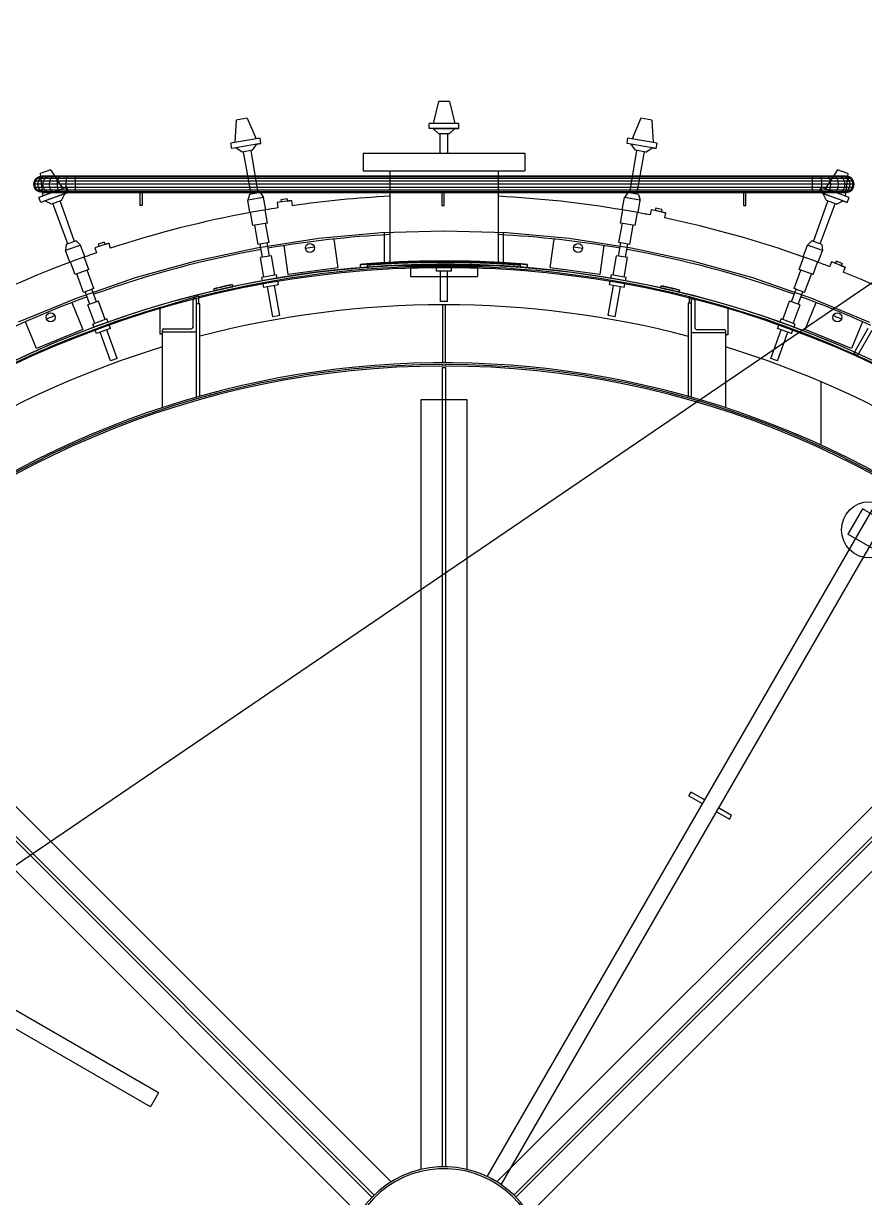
# Model space of a CAD drawing. Header units: metres. Extents: x 0 to 63075, y 0 to 44550.
# Drawn here: x 56681 to 57059, y 40402 to 40929 of the extents above; entities that cross this region are included whole.
import ezdxf

# ---------------------------------------------------------------- set-up
doc = ezdxf.new("R2010")
doc.units = ezdxf.units.M
doc.header["$LTSCALE"] = 75
for name, color, linetype in [('GSB', 7, 'Continuous'), ('ML6', 1, 'Continuous'), ('SDM', 7, 'Continuous'), ('SL1', 8, 'Continuous')]:
    doc.layers.add(name, color=color, linetype=linetype)
doc.styles.add('ROMANS', font='ROMANS.SHX')
doc.dimstyles.new('75___1-75', dxfattribs={"dimscale": 75, "dimtxt": 2.5, "dimasz": 2, "dimexe": 1.5, "dimexo": 1, "dimgap": 0.5, "dimtad": 1, "dimdec": 0, "dimzin": 12, "dimtxsty": 'ROMANS', "dimcen": 0, "dimclrd": 256, "dimclre": 256, "dimclrt": 3, "dimazin": 3, "dimtfac": 1, "dimtdec": 0, "dimtmove": 0, "dimatfit": 0, "dimfxl": 1, "dimlwd": -1, "dimlwe": -1, "dimarcsym": 0})

# ---------------------------------------------------------------- blocks, each defined once
blk = doc.blocks.new('A$C6bae614f')
at = {"layer": 'SL1'}
for p, q in [((392853.7, 47140.7), (392838.4, 47074.8)), ((392887.3, 47140.7), (392853.7, 47140.7)), ((392887.3, 47140.7), (392902.5, 47074.8)), ((392248.4, 47084.8), (392244.8, 47017.3)), ((392281.5, 47090.7), (392248.4, 47084.8)), ((392281.5, 47090.7), (392308, 47028.4)), ((392914.9, 47074.8), (392826, 47074.8)), ((392826, 47059), (392826, 47074.8)), ((392914.9, 47059), (392914.9, 47074.8)), ((393459.5, 47090.6), (393433, 47028.4)), ((393492.6, 47084.8), (393459.5, 47090.6)), ((393492.6, 47084.8), (393496.1, 47017.2)), ((392320.2, 47030.5), (392232.6, 47015.1)), ((392322.9, 47015), (392320.2, 47030.5)), ((392914.9, 47059), (392826, 47059)), ((392838.7, 47058.9), (392826, 47059)), ((392902.3, 47058.9), (392838.7, 47058.9)), ((392854.9, 47043), (392838.7, 47058.9)), ((392886, 47043), (392854.9, 47043)), ((392859.3, 46986), (392858.9, 47043)), ((392881.6, 46986), (392882, 47043)), ((392886, 47043), (392902.3, 47058.9)), ((392902.3, 47058.9), (392914.9, 47059)), ((393418, 47014.9), (393420.8, 47030.5)), ((393508.3, 47015.1), (393420.8, 47030.5)), ((392235.4, 46999.5), (392232.6, 47015.1)), ((392322.9, 47015), (392235.4, 46999.5)), ((392247.9, 47001.7), (392235.4, 46999.5)), ((392310.5, 47012.7), (392247.9, 47001.7)), ((392266.6, 46988.8), (392247.9, 47001.7)), ((392297.2, 46994.2), (392266.6, 46988.8)), ((392293.6, 46863.5), (392270.5, 46989.5)), ((392314.7, 46867.2), (392293.3, 46993.5)), ((392297.2, 46994.2), (392310.5, 47012.7)), ((392310.5, 47012.7), (392322.9, 47015)), ((393505.6, 46999.5), (393418, 47014.9)), ((393430.5, 47012.7), (393418, 47014.9)), ((393426.3, 46867.2), (393447.7, 46993.5)), ((393493.1, 47001.6), (393430.5, 47012.7)), ((393443.7, 46994.2), (393430.5, 47012.7)), ((393474.3, 46988.8), (393443.7, 46994.2)), ((393447.3, 46863.4), (393470.4, 46989.5)), ((393474.3, 46988.8), (393493.1, 47001.6)), ((393493.1, 47001.6), (393505.6, 46999.5)), ((393505.6, 46999.5), (393508.3, 47015.1)), ((392629, 46986), (393112, 46986)), ((392629, 46986), (392629, 46932.6)), ((393112, 46986), (393112, 46932.6)), ((391693.6, 46936.2), (391662, 46924.7)), ((391662, 46924.7), (391670.2, 46857.5)), ((391693.6, 46936.2), (391730.5, 46879.5)), ((392629, 46932.6), (393112, 46932.6)), ((392708.5, 46932.6), (392708.5, 46655.6)), ((393032.5, 46932.6), (393032.5, 46655.6)), ((394047.3, 46936.1), (394010.4, 46879.4)), ((394078.9, 46924.6), (394047.3, 46936.1)), ((394078.9, 46924.6), (394070.7, 46857.5)), ((391643.3, 46892.7), (391645.1, 46902)), ((391645.1, 46883.3), (391643.3, 46892.7)), ((394097.7, 46892.6), (391643.3, 46892.7)), ((391645.1, 46902), (391650.4, 46909.9)), ((394095.8, 46901.9), (391645.1, 46902)), ((391646.4, 46892.7), (391648.2, 46902)), ((391648.2, 46883.3), (391646.4, 46892.7)), ((391648.2, 46902), (391653.3, 46909.9)), ((391650.4, 46909.9), (391658.3, 46915.2)), ((394090.6, 46909.8), (391650.4, 46909.9)), ((391653.3, 46909.9), (391661.1, 46915.2)), ((391655.6, 46892.7), (391657.3, 46902)), ((391657.3, 46883.3), (391655.6, 46892.7)), ((391657.3, 46902), (391662, 46909.9)), ((391658.3, 46915.2), (391667.7, 46917.1)), ((394082.6, 46915.1), (391658.3, 46915.2)), ((391661.1, 46915.2), (391670.2, 46917.1)), ((391662, 46909.9), (391669.2, 46915.2)), ((394073.3, 46917), (391667.7, 46917.1)), ((391669.2, 46915.2), (391677.6, 46917.1)), ((391670.4, 46892.7), (391671.9, 46902)), ((391671.9, 46883.3), (391670.4, 46892.7)), ((391671.9, 46902), (391676, 46909.9)), ((391676, 46909.9), (391682.2, 46915.2)), ((391682.2, 46915.2), (391689.5, 46917.1)), ((391690.1, 46892.7), (391691.3, 46902)), ((391691.3, 46883.3), (391690.1, 46892.7)), ((391691.3, 46902), (391694.6, 46909.9)), ((391694.6, 46909.9), (391699.5, 46915.2)), ((391699.5, 46915.2), (391705.3, 46917.1)), ((391713.7, 46892.7), (391714.5, 46902)), ((391714.5, 46883.3), (391713.7, 46892.7)), ((391714.5, 46902), (391716.8, 46909.9)), ((391716.8, 46909.9), (391720.2, 46915.2)), ((391720.2, 46915.2), (391724.3, 46917.1)), ((391740, 46892.7), (391740.4, 46902)), ((391740.4, 46883.3), (391740, 46892.7)), ((391740.4, 46902), (391741.6, 46909.9)), ((391741.6, 46909.9), (391743.3, 46915.2)), ((391743.3, 46915.2), (391745.4, 46917.1)), ((391767.7, 46870.1), (391767.7, 46917.1)), ((393973.3, 46875.3), (393973.3, 46917)), ((393997.6, 46915.1), (393995.6, 46917)), ((393999.4, 46909.8), (393997.6, 46915.1)), ((394000.6, 46901.9), (393999.4, 46909.8)), ((394001, 46892.6), (394000.6, 46901.9)), ((394000.6, 46883.3), (394001, 46892.6)), ((394020.7, 46915.1), (394016.7, 46917)), ((394024.2, 46909.8), (394020.7, 46915.1)), ((394026.5, 46901.9), (394024.2, 46909.8)), ((394027.3, 46892.6), (394026.5, 46901.9)), ((394026.5, 46883.3), (394027.3, 46892.6)), ((394041.5, 46915.1), (394035.6, 46917)), ((394046.4, 46909.8), (394041.5, 46915.1)), ((394049.7, 46901.9), (394046.4, 46909.8)), ((394050.9, 46892.6), (394049.7, 46901.9)), ((394049.7, 46883.3), (394050.9, 46892.6)), ((394058.8, 46915.1), (394051.5, 46917)), ((394065, 46909.8), (394058.8, 46915.1)), ((394071.8, 46915.1), (394063.4, 46917)), ((394069.1, 46901.9), (394065, 46909.8)), ((394070.6, 46892.6), (394069.1, 46901.9)), ((394069.1, 46883.3), (394070.6, 46892.6)), ((394079.9, 46915.1), (394070.8, 46917)), ((394078.9, 46909.8), (394071.8, 46915.1)), ((394082.6, 46915.1), (394073.3, 46917)), ((394083.7, 46901.9), (394078.9, 46909.8)), ((394087.6, 46909.8), (394079.9, 46915.1)), ((394090.6, 46909.8), (394082.6, 46915.1)), ((394085.4, 46892.6), (394083.7, 46901.9)), ((394083.7, 46883.3), (394085.4, 46892.6)), ((394092.8, 46901.9), (394087.6, 46909.8)), ((394095.8, 46901.9), (394090.6, 46909.8)), ((394094.6, 46892.6), (394092.8, 46901.9)), ((394092.8, 46883.3), (394094.6, 46892.6)), ((394097.7, 46892.6), (394095.8, 46901.9)), ((394095.8, 46883.3), (394097.7, 46892.6)), ((391650.4, 46875.4), (391645.1, 46883.3)), ((394095.8, 46883.3), (391645.1, 46883.3)), ((391653.3, 46875.4), (391648.2, 46883.3)), ((391658.3, 46870.1), (391650.4, 46875.4)), ((394090.6, 46875.3), (391650.4, 46875.4)), ((391661.1, 46870.1), (391653.3, 46875.4)), ((391656.1, 46875.4), (391659.6, 46873.1)), ((391662, 46875.4), (391657.3, 46883.3)), ((391667.7, 46868.3), (391658.3, 46870.1)), ((394082.6, 46870.1), (391658.3, 46870.1)), ((391742.1, 46883.7), (391658.6, 46853.3)), ((391664, 46838.4), (391658.6, 46853.3)), ((391659.6, 46873.1), (391667.1, 46871.6)), ((391670.2, 46868.3), (391661.1, 46870.1)), ((391662, 46875.4), (391669.1, 46870.1)), ((391747.6, 46868.8), (391664, 46838.4)), ((391667.7, 46868.3), (394073.3, 46868.2)), ((391677.6, 46868.3), (391669.1, 46870.1)), ((391676, 46875.4), (391671.9, 46883.3)), ((391735.7, 46864.5), (391675.9, 46842.7)), ((391682.2, 46870.1), (391676, 46875.4)), ((391689.5, 46868.3), (391682.2, 46870.1)), ((391694.6, 46875.4), (391691.3, 46883.3)), ((391699.5, 46870.1), (391694.6, 46875.4)), ((391705.3, 46868.3), (391699.5, 46870.1)), ((391716.8, 46875.4), (391714.5, 46883.3)), ((391720.2, 46870.1), (391716.8, 46875.4)), ((391724.3, 46868.3), (391720.2, 46870.1)), ((391725.8, 46844), (391735.7, 46864.5)), ((391735.7, 46864.5), (391747.6, 46868.8)), ((391741.6, 46875.4), (391740.4, 46883.3)), ((391743.3, 46870.1), (391741.6, 46875.4)), ((391747.6, 46868.8), (391742.1, 46883.7)), ((391745.4, 46868.3), (391743.3, 46870.1)), ((391767.7, 46868.3), (391767.7, 46870.1)), ((391961.3, 46829.2), (391961.3, 46868.3)), ((391967.7, 46868.3), (391967.7, 46829.2)), ((392288.1, 46862.5), (392283.5, 46844.8)), ((392330.6, 46853.1), (392283.5, 46844.8)), ((392320.2, 46868.2), (392288.1, 46862.5)), ((392320.2, 46868.2), (392330.6, 46853.1)), ((392337, 46816.4), (392330.6, 46853.1)), ((392401.2, 46849.1), (392382.4, 46846.5)), ((392401.2, 46849.1), (392402.2, 46842.2)), ((392864.1, 46868.2), (392864.1, 46829.1)), ((392870.5, 46829.1), (392870.5, 46868.2)), ((393403.9, 46816.4), (393410.4, 46853.1)), ((393420.7, 46868.1), (393410.4, 46853.1)), ((393457.4, 46844.8), (393410.4, 46853.1)), ((393452.8, 46862.5), (393420.7, 46868.1)), ((393452.8, 46862.5), (393457.4, 46844.8)), ((393766.9, 46868.2), (393766.9, 46829.1)), ((393773.3, 46829.1), (393773.3, 46868.2)), ((393973.3, 46870.1), (393973.3, 46875.3)), ((393973.3, 46868.2), (393973.3, 46870.1)), ((393993.4, 46868.8), (393998.8, 46883.6)), ((394076.9, 46838.4), (393993.4, 46868.8)), ((394005.3, 46864.4), (393993.4, 46868.8)), ((393995.5, 46868.2), (393997.6, 46870.1)), ((393997.6, 46870.1), (393999.4, 46875.3)), ((394082.3, 46853.2), (393998.8, 46883.6)), ((393999.4, 46875.3), (394000.6, 46883.3)), ((394065, 46842.6), (394005.3, 46864.4)), ((394015.1, 46843.9), (394005.3, 46864.4)), ((394016.7, 46868.2), (394020.7, 46870.1)), ((394020.7, 46870.1), (394024.2, 46875.3)), ((394024.2, 46875.3), (394026.5, 46883.3)), ((394035.6, 46868.2), (394041.5, 46870.1)), ((394041.5, 46870.1), (394046.4, 46875.3)), ((394046.4, 46875.3), (394049.7, 46883.3)), ((394051.5, 46868.2), (394058.8, 46870.1)), ((394058.8, 46870.1), (394065, 46875.3)), ((394063.4, 46868.2), (394071.8, 46870.1)), ((394065, 46875.3), (394069.1, 46883.3)), ((394070.8, 46868.2), (394079.9, 46870.1)), ((394071.8, 46870.1), (394078.9, 46875.3)), ((394073.3, 46868.2), (394082.6, 46870.1)), ((394076.9, 46838.4), (394082.3, 46853.2)), ((394078.9, 46875.3), (394083.7, 46883.3)), ((394079.9, 46870.1), (394087.6, 46875.3)), ((394082.6, 46870.1), (394090.6, 46875.3)), ((394087.6, 46875.3), (394092.8, 46883.3)), ((394090.6, 46875.3), (394095.8, 46883.3)), ((391675.9, 46842.7), (391664, 46838.4)), ((391696.6, 46833.3), (391675.9, 46842.7)), ((391725.8, 46844), (391696.6, 46833.3)), ((391745, 46714.6), (391700.4, 46834.7)), ((391765.1, 46721.9), (391722.1, 46842.6)), ((391967.7, 46829.2), (391961.3, 46829.2)), ((392290, 46808.1), (392283.5, 46844.8)), ((392337, 46816.4), (392290, 46808.1)), ((392342.1, 46776.7), (392335.2, 46816.1)), ((392414.4, 46843.8), (392371.1, 46837.9)), ((392383.3, 46839.6), (392371.1, 46837.9)), ((392371.1, 46837.9), (392373.2, 46822)), ((392382.4, 46846.5), (392383.3, 46839.6)), ((392402.2, 46842.2), (392383.3, 46839.6)), ((392402.2, 46842.2), (392414.4, 46843.8)), ((392414.4, 46843.8), (392416.5, 46828.5)), ((392864.1, 46829.1), (392870.5, 46829.1)), ((393398.8, 46776.7), (393405.7, 46816.1)), ((393450.9, 46808.1), (393403.9, 46816.4)), ((393450.9, 46808.1), (393457.4, 46844.8)), ((393490.3, 46816.6), (393486.8, 46801)), ((393533, 46807.4), (393490.3, 46816.6)), ((393502.3, 46814), (393490.3, 46816.6)), ((393503.9, 46820.8), (393502.3, 46814)), ((393520.9, 46810), (393502.3, 46814)), ((393522.4, 46816.8), (393503.9, 46820.8)), ((393522.4, 46816.8), (393520.9, 46810)), ((393766.9, 46829.1), (393773.3, 46829.1)), ((393975.8, 46721.8), (394018.8, 46842.5)), ((393995.9, 46714.5), (394040.6, 46834.6)), ((394044.3, 46833.2), (394015.1, 46843.9)), ((394044.3, 46833.2), (394065, 46842.6)), ((394065, 46842.6), (394076.9, 46838.4)), ((392298.8, 46769.1), (392291.8, 46808.5)), ((393442.2, 46769), (393449.1, 46808.4)), ((393520.9, 46810), (393533, 46807.4)), ((393533, 46807.4), (393529.8, 46792.3)), ((392342.1, 46776.7), (392298.8, 46769.1)), ((392314.2, 46712.3), (392304, 46770)), ((392347.1, 46718.1), (392336.9, 46775.8)), ((392495.9, 46731.1), (392682.4, 46748)), ((392682.4, 46748), (392869.5, 46753.6)), ((392692.7, 46657.9), (392692.7, 46748.3)), ((392869.5, 46753.6), (392871.5, 46753.6)), ((392871.5, 46753.6), (393058.6, 46748)), ((393048.3, 46657.9), (393048.3, 46748.3)), ((393058.6, 46748), (393245, 46731)), ((393393.9, 46718.1), (393404, 46775.8)), ((393442.2, 46769), (393398.8, 46776.7)), ((393426.7, 46712.3), (393436.9, 46770)), ((391739.7, 46712.6), (391738.3, 46694.4)), ((391783.2, 46710.8), (391738.3, 46694.4)), ((391770.4, 46723.8), (391739.7, 46712.6)), ((391770.4, 46723.8), (391783.2, 46710.8)), ((391795.9, 46675.8), (391783.2, 46710.8)), ((391867.3, 46716.2), (391825.7, 46702.8)), ((391853.4, 46719), (391835.4, 46713.3)), ((391835.4, 46713.3), (391837.5, 46706.6)), ((391855.6, 46712.4), (391837.5, 46706.6)), ((391853.4, 46719), (391855.6, 46712.4)), ((391855.6, 46712.4), (391867.3, 46716.2)), ((391867.3, 46716.2), (391872.1, 46701.5)), ((392310.9, 46702.9), (392495.9, 46731.1)), ((392347.1, 46718.1), (392314.2, 46712.3)), ((392327.1, 46674.3), (392320.1, 46713.3)), ((392348, 46678), (392341.1, 46717)), ((392403.9, 46623.2), (392392.5, 46709.4)), ((392541.2, 46728.9), (392552.6, 46642.7)), ((393188.3, 46642.7), (393199.7, 46728.9)), ((393245, 46731), (393430.1, 46702.9)), ((393348.4, 46709.3), (393337.1, 46623.1)), ((393393, 46677.9), (393399.8, 46717)), ((393426.7, 46712.3), (393393.9, 46718.1)), ((393413.9, 46674.3), (393420.8, 46713.3)), ((393945, 46675.7), (393957.7, 46710.7)), ((393970.5, 46723.7), (393957.7, 46710.7)), ((394002.6, 46694.4), (393957.7, 46710.7)), ((394001.2, 46712.6), (393970.5, 46723.7)), ((394001.2, 46712.6), (394002.6, 46694.4)), ((391751, 46659.4), (391738.3, 46694.4)), ((391795.9, 46675.8), (391751, 46659.4)), ((391807.9, 46637.6), (391794.2, 46675.1)), ((391837.5, 46706.6), (391825.7, 46702.8)), ((391825.7, 46702.8), (391830.6, 46687.5)), ((392127.8, 46663.6), (392310.9, 46702.9)), ((392354, 46679), (392321.1, 46673.2)), ((392331.3, 46615), (392321.1, 46673.2)), ((392364.2, 46620.8), (392354, 46679)), ((393376.7, 46620.8), (393387, 46679)), ((393419.9, 46673.2), (393387, 46679)), ((393409.6, 46615), (393419.9, 46673.2)), ((393430.1, 46702.9), (393613.1, 46663.6)), ((393933.1, 46637.5), (393946.8, 46675.1)), ((393989.9, 46659.4), (393945, 46675.7)), ((393989.9, 46659.4), (394002.6, 46694.4)), ((391766.5, 46622.5), (391752.8, 46660.1)), ((391947.5, 46613.3), (392127.8, 46663.6)), ((392552.6, 46642.7), (392403.9, 46623.2)), ((392620.5, 46643.2), (392620.5, 46652.7)), ((392641.7, 46644.9), (392641.7, 46651.3)), ((392641.7, 46644.9), (392641.7, 46644.9)), ((392692.7, 46648.4), (392692.7, 46648.4)), ((392708.5, 46649.3), (393032.5, 46649.3)), ((392708.5, 46649.3), (392708.5, 46649.3)), ((392770.5, 46642.4), (392770.5, 46617)), ((392970.5, 46642.4), (392770.5, 46642.4)), ((392848.2, 46633.1), (392848.2, 46644.1)), ((392892.7, 46633.1), (392892.7, 46644.1)), ((392970.5, 46642.4), (392970.5, 46617)), ((393032.5, 46649.3), (393032.5, 46649.3)), ((393048.3, 46648.4), (393048.3, 46648.4)), ((393099.3, 46644.9), (393099.3, 46651.3)), ((393120.5, 46643.2), (393120.5, 46652.7)), ((393337.1, 46623.1), (393188.3, 46642.7)), ((393613.1, 46663.6), (393793.4, 46613.3)), ((393974.5, 46622.4), (393988.1, 46660)), ((394030.1, 46660.9), (394024, 46646.1)), ((394070.6, 46644.4), (394030.1, 46660.9)), ((394041.5, 46656.3), (394030.1, 46660.9)), ((394044.2, 46662.7), (394041.5, 46656.3)), ((394059.2, 46649.1), (394041.5, 46656.3)), ((394061.7, 46655.6), (394044.2, 46662.7)), ((394061.7, 46655.6), (394059.2, 46649.1)), ((394059.2, 46649.1), (394070.6, 46644.4)), ((394070.6, 46644.4), (394064.8, 46630.1)), ((391807.9, 46637.6), (391766.5, 46622.5)), ((391770.5, 46552.3), (391947.5, 46613.3)), ((391791.5, 46569.2), (391771.5, 46624.3)), ((391822.9, 46580.7), (391802.9, 46635.7)), ((392369.7, 46621.8), (392325.9, 46614.1)), ((392327.6, 46604.1), (392325.9, 46614.1)), ((392371.4, 46611.9), (392369.7, 46621.8)), ((392770.5, 46617), (392970.5, 46617)), ((392892.7, 46633.1), (392848.2, 46633.1)), ((392859.8, 46541.8), (392859.8, 46633.1)), ((392881.1, 46541.8), (392881.1, 46633.1)), ((393369.5, 46611.8), (393371.2, 46621.8)), ((393415.1, 46614), (393371.2, 46621.8)), ((393413.3, 46604.1), (393415.1, 46614)), ((393793.4, 46613.3), (393970.4, 46552.2)), ((393918, 46580.6), (393938.1, 46635.7)), ((393974.5, 46622.4), (393933.1, 46637.5)), ((393949.4, 46569.2), (393969.5, 46624.2)), ((391822.9, 46580.7), (391791.5, 46569.2)), ((391810.8, 46534.1), (391797.2, 46571.3)), ((391830.7, 46541.3), (391817.2, 46578.6)), ((392183.5, 46574), (392182.1, 46580.1)), ((392236.8, 46592.5), (392238.2, 46586.3)), ((392331.2, 46584), (392329.3, 46594.8)), ((392375, 46591.8), (392331.2, 46584)), ((392358.4, 46496.1), (392342.6, 46586)), ((392379.4, 46499.8), (392363.6, 46589.7)), ((392375, 46591.8), (392373.1, 46602.5)), ((393361.5, 46499.8), (393377.4, 46589.7)), ((393365.9, 46591.7), (393367.8, 46602.5)), ((393409.8, 46584), (393365.9, 46591.7)), ((393382.5, 46496.1), (393398.3, 46586)), ((393409.8, 46584), (393411.7, 46594.7)), ((393518.6, 46582.8), (393520, 46589)), ((393574.6, 46576.3), (393573.2, 46570.1)), ((393910.2, 46541.2), (393923.7, 46578.5)), ((393949.4, 46569.2), (393918, 46580.6)), ((393930.1, 46534), (393943.7, 46571.2)), ((391597.6, 46480.7), (391770.5, 46552.3)), ((391756.5, 46539), (391789.8, 46458.6)), ((391836.5, 46543.4), (391805.1, 46532)), ((391856.7, 46487.9), (391836.5, 46543.4)), ((392021.3, 46524.2), (392136.3, 46559.2)), ((392120.4, 46468), (392120.4, 46548.4)), ((392124.2, 46552.2), (392130, 46552.2)), ((392129.9, 46255.3), (392130, 46552.2)), ((392139.5, 46534.6), (392130, 46534.6)), ((392136.3, 46559.2), (392136.3, 46534.6)), ((392139.5, 46258), (392139.5, 46534.6)), ((392881.1, 46541.8), (392859.8, 46541.8)), ((393601.4, 46537), (393601.4, 46258)), ((393611, 46537), (393601.4, 46537)), ((393605, 46537), (393605, 46557.2)), ((393605, 46557.2), (393720, 46522.2)), ((393611, 46255.3), (393611, 46549.8)), ((393611, 46549.8), (393616.7, 46549.8)), ((393620.5, 46546), (393620.5, 46465.6)), ((393884.2, 46487.8), (393904.5, 46543.3)), ((393935.8, 46531.9), (393904.5, 46543.3)), ((393951.1, 46458.6), (393984.4, 46538.9)), ((393970.4, 46552.2), (394143.3, 46480.6)), ((391825.3, 46476.4), (391805.1, 46532)), ((392021.3, 46444.2), (392021.3, 46524.2)), ((392379.4, 46499.8), (392358.4, 46496.1)), ((392867.3, 46358.6), (392867.3, 46532.1)), ((392873.6, 46532.1), (392873.6, 46358.6)), ((393382.5, 46496.1), (393361.5, 46499.8)), ((393720, 46522.2), (393720, 46442.2)), ((393915.6, 46476.4), (393935.8, 46531.9)), ((391651.2, 46401.2), (391617.9, 46481.6)), ((391861.9, 46489.8), (391820.1, 46474.5)), ((391823.5, 46465.1), (391820.1, 46474.5)), ((391865.3, 46480.3), (391861.9, 46489.8)), ((391872.3, 46461.1), (391868.6, 46471.4)), ((393868.6, 46461), (393872.3, 46471.3)), ((393875.6, 46480.2), (393879, 46489.7)), ((393920.8, 46474.5), (393879, 46489.7)), ((393917.4, 46465), (393920.8, 46474.5)), ((394123, 46481.5), (394089.7, 46401.2)), ((391789.8, 46458.6), (391651.2, 46401.2)), ((391830.5, 46445.9), (391826.8, 46456.1)), ((391872.3, 46461.1), (391830.5, 46445.9)), ((391872.6, 46364), (391841.4, 46449.8)), ((391892.6, 46371.3), (391861.4, 46457.1)), ((392028.4, 46444.2), (392021.3, 46444.2)), ((392028.3, 46224.2), (392028.4, 46456.3)), ((392130, 46450.6), (392028.4, 46450.6)), ((392032.2, 46460.1), (392112.6, 46460.1)), ((393712.6, 46448.2), (393611, 46448.2)), ((393628.4, 46457.8), (393708.8, 46457.8)), ((393712.6, 46454), (393712.6, 46224.2)), ((393720, 46442.2), (393712.6, 46442.2)), ((393848.3, 46371.2), (393879.5, 46457.1)), ((393868.3, 46364), (393899.5, 46449.8)), ((393910.4, 46445.8), (393868.6, 46461)), ((393910.4, 46445.8), (393914.1, 46456.1)), ((394089.7, 46401.2), (393951.1, 46458.6)), ((394096.4, 46386.6), (394139.9, 46461.9)), ((394150.9, 46455.5), (394107.4, 46380.3)), ((391892.6, 46371.3), (391872.6, 46364)), ((393868.3, 46364), (393848.3, 46371.2)), ((394107.4, 46380.3), (394096.4, 46386.6)), ((392865.6, 43953.6), (392865.7, 46344.1)), ((392865.7, 46344.1), (392875.2, 46344.1)), ((392868.1, 46348.9), (392868.1, 46353.6)), ((392872.8, 46353.6), (392872.8, 46348.9)), ((392875.2, 46344.1), (392875.1, 43953.6)), ((393997.8, 46302.1), (393997.8, 46112.5)), ((394344.7, 46255.4), (392999.5, 43925.5)), ((392802.1, 43945.8), (392802.2, 46248.9)), ((392802.2, 46248.9), (392938.7, 46248.9)), ((392938.7, 46248.9), (392938.6, 43945.8)), ((394386.6, 46231.3), (393041.3, 43901.4)), ((394122.4, 45922), (394078.7, 45846.4)), ((394209, 45872), (394122.4, 45922)), ((394165.3, 45796.4), (394078.7, 45846.4)), ((392654.9, 43862.4), (390964.6, 45552.8)), ((390971.3, 45559.5), (392661.6, 43869.1)), ((393079.1, 43869.1), (394769.5, 45559.4)), ((394776.2, 45552.7), (393085.8, 43862.4)), ((391083.5, 45537.1), (392712, 43908.5)), ((393028.7, 43908.5), (394657.2, 45537)), ((392615.5, 43811.9), (390987, 45440.5)), ((394753.8, 45440.4), (393125.2, 43812)), ((392016.4, 44174.6), (390292.7, 45169.8)), ((391992.3, 44132.8), (390268.6, 45128)), ((393603.4, 45063.3), (393609.8, 45074.3)), ((393603.4, 45063.3), (393643.1, 45040.3)), ((393649.5, 45051.3), (393609.8, 45074.3)), ((393731, 45004.2), (393691.3, 45027.2)), ((393685, 45016.2), (393724.7, 44993.3)), ((393724.7, 44993.3), (393731, 45004.2)), ((392016.4, 44174.6), (391992.3, 44132.8)), ((392999.5, 43925.5), (393041.3, 43901.4))]:
    blk.add_line(p, q, dxfattribs=at)
for centre, radius in [((392469.1, 46702.3), 13.5), ((393271.8, 46702.3), 13.5), ((392870.4, 43653.6), 3000), ((392870.4, 43653.6), 2990.5), ((391693.7, 46494.6), 13.5), ((394047.2, 46494.5), 13.5), ((394143.8, 45859), 84.1)]:
    blk.add_circle(centre, radius, dxfattribs=at)
for centre, radius, start, end in [((392870.4, 43653.6), 3207.1, 92.8935, 98.1351), ((392870.4, 43653.6), 3207.1, 80.3916, 87.1028), ((392870.4, 43653.6), 3207.1, 98.918, 99.6047), ((392870.4, 43653.6), 3207.1, 100.3916, 108.1351), ((392870.4, 43653.6), 3207.1, 78.918, 79.6047), ((392870.4, 43653.6), 3207.1, 70.3916, 78.1351), ((392870.4, 43653.6), 3092.8, 93.0006, 99.801), ((392870.4, 43653.6), 3092.8, 80.1952, 86.9957), ((392870.4, 43653.6), 3207.1, 108.918, 109.6047), ((392870.4, 43653.6), 3092.8, 100.1952, 109.801), ((392870.4, 43653.6), 3075, 97.2466, 97.7497), ((392870.4, 43653.6), 3075, 82.2466, 82.7497), ((392870.4, 43653.6), 3092.8, 70.1952, 79.801), ((392870.4, 43653.6), 3000, 355.7521, 187.0261), ((392870.4, 43653.6), 3207.1, 110.3916, 118.1351), ((392870.4, 43653.6), 2993.5, 75.7946, 104.1947), ((392872.1, 43630.4), 3032.8, 93.392, 94.6151), ((392871.8, 43632.2), 3027.9, 93.093, 94.2259), ((392900.5, 44049), 2603.5, 85.6208, 85.7699), ((392900.6, 44051.8), 2607, 85.63, 85.7779), ((392903.5, 44052), 2609.7, 85.23, 85.3915), ((392870.4, 43653.6), 3207.1, 68.918, 69.6047), ((392870.4, 43653.6), 3207.1, 60.4519, 68.1351), ((392870.4, 43653.6), 3006.4, 102.1656, 103.2376), ((392870.4, 43653.6), 3006.4, 76.4513, 77.5233), ((392870.4, 43653.6), 3092.8, 110.1952, 118.5864), ((392124.2, 46548.4), 3.81, 89.9981, 179.9981), ((393616.7, 46546), 3.81, 359.9981, 89.9981), ((392870.4, 43653.6), 2993.5, 355.7429, 75.0634), ((392870.4, 43653.6), 3092.8, 65.6044, 69.801), ((392870.4, 43653.6), 2993.5, 106.4773, 164.4688), ((392870.4, 43653.6), 3075, 112.2466, 112.7497), ((392870.4, 43653.6), 2878.5, 75.287, 104.7093), ((392870.4, 43653.6), 3075, 67.2466, 67.7497), ((392112.6, 46468), 7.87, 269.9981, 359.9981), ((393628.4, 46465.6), 7.87, 179.9981, 269.9981), ((392032.2, 46456.3), 3.81, 89.9981, 179.9981), ((393708.8, 46454), 3.81, 359.9981, 89.9981), ((392870.4, 43653.6), 2878.5, 107.0088, 162.789), ((392870.4, 43653.6), 2878.5, 17.2072, 72.9874), ((392870.4, 43653.6), 2705, 329.3208, 209.6099), ((392870.4, 43653.6), 2700, 90.0486, 179.9476), ((392870.4, 43653.6), 2695.2, 90.0487, 179.9475), ((392870.4, 43653.6), 2700, 0.0486, 89.9476), ((392870.4, 43653.6), 2695.2, 0.0487, 89.9475), ((392870.4, 43653.6), 300, 315.9801, 294.0162), ((392870.4, 43653.6), 294.3, 316.1943, 293.8019)]:
    blk.add_arc(centre, radius, start, end, dxfattribs=at)
for points, knots in [([(392620.4, 46652.7), (392620.1, 46652.7), (392626.7, 46653.3), (392639.5, 46654.3), (392645.8, 46654.8), (392653.8, 46655.3), (392663, 46656), (392672.2, 46656.6), (392682.6, 46657.3), (392693.7, 46657.9), (392710.3, 46658.9), (392730.2, 46660), (392752.2, 46660.8), (392766.8, 46661.4), (392782.4, 46661.9), (392798.3, 46662.3), (392814.2, 46662.7), (392830.5, 46662.9), (392846.6, 46663), (392854.6, 46663.1), (392862.6, 46663.1), (392870.5, 46663.1), (392901.9, 46663.2), (392935.3, 46662.6), (392966.2, 46661.6), (392981.6, 46661.1), (392996.3, 46660.5), (393010, 46659.9), (393023.6, 46659.3), (393036.1, 46658.6), (393047.3, 46657.9), (393064, 46657), (393079, 46655.9), (393090.8, 46655.1), (393098.6, 46654.5), (393105.1, 46654), (393109.8, 46653.6), (393114.6, 46653.2), (393117.8, 46652.9), (393119.3, 46652.8), (393120.1, 46652.8), (393120.5, 46652.7), (393120.5, 46652.7)], [753.73189, 753.73189, 753.73189, 753.73189, 847.964482, 847.964482, 847.964482, 895.073654, 895.073654, 895.073654, 942.182826, 942.182826, 942.182826, 1012.846469, 1012.846469, 1012.846469, 1059.955565, 1059.955565, 1059.955565, 1107.06466, 1107.06466, 1107.06466, 1130.619208, 1130.619208, 1130.619208, 1224.837399, 1224.837399, 1224.837399, 1271.946495, 1271.946495, 1271.946495, 1319.055591, 1319.055591, 1319.055591, 1389.719348, 1389.719348, 1389.719348, 1436.82852, 1436.82852, 1436.82852, 1483.937692, 1483.937692, 1483.937692, 1507.492278, 1507.492278, 1507.492278, 1507.492278]), ([(393120.5, 46652.7), (393120.8, 46652.7), (393114.2, 46653.3), (393101.5, 46654.3), (393095.1, 46654.7), (393087.1, 46655.3), (393077.9, 46656), (393068.8, 46656.6), (393058.3, 46657.3), (393047.3, 46657.9), (393030.7, 46658.9), (393010.7, 46659.9), (392988.7, 46660.8), (392974.1, 46661.4), (392958.6, 46661.9), (392942.6, 46662.3), (392926.7, 46662.7), (392910.4, 46662.9), (392894.3, 46663), (392886.3, 46663.1), (392878.3, 46663.1), (392870.5, 46663.1), (392839, 46663.2), (392805.6, 46662.6), (392774.8, 46661.6), (392759.4, 46661.1), (392744.6, 46660.5), (392730.9, 46659.9), (392717.3, 46659.3), (392704.8, 46658.6), (392693.7, 46657.9), (392677, 46657), (392662, 46655.9), (392650.2, 46655.1), (392642.3, 46654.5), (392635.9, 46654), (392631.1, 46653.6), (392626.3, 46653.2), (392623.2, 46653), (392621.6, 46652.8), (392620.8, 46652.8), (392620.5, 46652.7), (392620.4, 46652.7)], [-1507.492278, -1507.492278, -1507.492278, -1507.492278, -1413.273934, -1413.273934, -1413.273934, -1366.164762, -1366.164762, -1366.164762, -1319.055591, -1319.055591, -1319.055591, -1248.391947, -1248.391947, -1248.391947, -1201.282852, -1201.282852, -1201.282852, -1154.173756, -1154.173756, -1154.173756, -1130.619208, -1130.619208, -1130.619208, -1036.401017, -1036.401017, -1036.401017, -989.291921, -989.291921, -989.291921, -942.182826, -942.182826, -942.182826, -871.519068, -871.519068, -871.519068, -824.409896, -824.409896, -824.409896, -777.300725, -777.300725, -777.300725, -753.760387, -753.760387, -753.760387, -753.760387]), ([(392628, 46653.4), (392631, 46653.6), (392634.8, 46653.9), (392639.5, 46654.3), (392645.8, 46654.8), (392653.8, 46655.3), (392663, 46656), (392671.9, 46656.6), (392682, 46657.3), (392692.7, 46657.9)], [-693.730801, -693.730801, -693.730801, -693.730801, -659.527795, -659.527795, -659.527795, -612.418624, -612.418624, -612.418624, -566.729719, -566.729719, -566.729719, -566.729719]), ([(392630.5, 46644), (392633, 46644.2), (392636, 46644.5), (392639.5, 46644.7), (392645.8, 46645.2), (392653.8, 46645.8), (392663, 46646.5), (392672.2, 46647.1), (392682.6, 46647.8), (392693.7, 46648.4), (392710.3, 46649.4), (392730.2, 46650.4), (392752.2, 46651.3), (392766.8, 46651.9), (392782.4, 46652.4), (392798.3, 46652.8), (392814.2, 46653.2), (392830.5, 46653.4), (392846.6, 46653.5), (392854.6, 46653.6), (392862.6, 46653.6), (392870.5, 46653.6), (392901.9, 46653.7), (392935.3, 46653.1), (392966.2, 46652.1), (392981.6, 46651.6), (392996.3, 46651), (393010, 46650.4), (393023.6, 46649.7), (393036.1, 46649.1), (393047.3, 46648.4), (393054.9, 46648), (393062.1, 46647.5), (393068.8, 46647.1)], [-685.003736, -685.003736, -685.003736, -685.003736, -659.52987, -659.52987, -659.52987, -612.42055, -612.42055, -612.42055, -565.311229, -565.311229, -565.311229, -494.647364, -494.647364, -494.647364, -447.538121, -447.538121, -447.538121, -400.428877, -400.428877, -400.428877, -376.874256, -376.874256, -376.874256, -282.655769, -282.655769, -282.655769, -235.546525, -235.546525, -235.546525, -188.437282, -188.437282, -188.437282, -156.350827, -156.350827, -156.350827, -156.350827]), ([(392641.7, 46651.3), (392641.4, 46651.2), (392647.4, 46651.7), (392659.1, 46652.6), (392665, 46653), (392672.2, 46653.5), (392680.6, 46654), (392689.1, 46654.5), (392698.6, 46655.1), (392708.7, 46655.6), (392723.9, 46656.5), (392742.2, 46657.3), (392762.3, 46658), (392775.7, 46658.5), (392789.9, 46659), (392804.5, 46659.3), (392819, 46659.6), (392834, 46659.8), (392848.7, 46659.9), (392856, 46660), (392863.3, 46660), (392870.5, 46660), (392899.3, 46660), (392929.9, 46659.5), (392958.1, 46658.7), (392972.2, 46658.3), (392985.7, 46657.8), (392998.2, 46657.3), (393010.7, 46656.7), (393022.1, 46656.2), (393032.3, 46655.6), (393047.6, 46654.8), (393061.3, 46653.9), (393072.1, 46653.2), (393079.3, 46652.7), (393085.2, 46652.3), (393089.6, 46652), (393094, 46651.7), (393096.8, 46651.4), (393098.3, 46651.3), (393099, 46651.3), (393099.3, 46651.3), (393099.3, 46651.3)], [689.690314, 689.690314, 689.690314, 689.690314, 775.916289, 775.916289, 775.916289, 819.022769, 819.022769, 819.022769, 862.129249, 862.129249, 862.129249, 926.788865, 926.788865, 926.788865, 969.895275, 969.895275, 969.895275, 1013.001685, 1013.001685, 1013.001685, 1034.55489, 1034.55489, 1034.55489, 1120.767804, 1120.767804, 1120.767804, 1163.874261, 1163.874261, 1163.874261, 1206.980718, 1206.980718, 1206.980718, 1271.640445, 1271.640445, 1271.640445, 1314.74693, 1314.74693, 1314.74693, 1357.853415, 1357.853415, 1357.853415, 1379.406657, 1379.406657, 1379.406657, 1379.406657]), ([(392641.7, 46644.9), (392641.4, 46644.9), (392647.4, 46645.4), (392659.1, 46646.2), (392665, 46646.6), (392672.2, 46647.1), (392680.6, 46647.6), (392689.1, 46648.2), (392698.6, 46648.7), (392708.7, 46649.3), (392723.9, 46650.1), (392742.2, 46651), (392762.3, 46651.7), (392775.7, 46652.2), (392789.9, 46652.6), (392804.5, 46652.9), (392819, 46653.2), (392834, 46653.5), (392848.7, 46653.6), (392856, 46653.6), (392863.3, 46653.6), (392870.5, 46653.6), (392899.3, 46653.7), (392929.9, 46653.2), (392958.1, 46652.4), (392972.2, 46651.9), (392985.7, 46651.4), (392998.2, 46650.9), (393010.7, 46650.4), (393022.1, 46649.8), (393032.3, 46649.3), (393047.6, 46648.4), (393061.3, 46647.6), (393072.1, 46646.8), (393079.3, 46646.4), (393085.2, 46645.9), (393089.6, 46645.6), (393094, 46645.3), (393096.8, 46645.1), (393098.3, 46645), (393099, 46644.9), (393099.3, 46644.9), (393099.3, 46644.9)], [-689.71756, -689.71756, -689.71756, -689.71756, -603.491432, -603.491432, -603.491432, -560.384876, -560.384876, -560.384876, -517.278319, -517.278319, -517.278319, -452.61859, -452.61859, -452.61859, -409.512105, -409.512105, -409.512105, -366.405619, -366.405619, -366.405619, -344.852376, -344.852376, -344.852376, -258.63931, -258.63931, -258.63931, -215.532777, -215.532777, -215.532777, -172.426245, -172.426245, -172.426245, -107.766403, -107.766403, -107.766403, -64.659842, -64.659842, -64.659842, -21.553281, -21.553281, -21.553281, 0, 0, 0, 0]), ([(393099.3, 46651.3), (393099.6, 46651.2), (393093.6, 46651.7), (393081.9, 46652.5), (393076.1, 46652.9), (393068.8, 46653.4), (393060.4, 46654), (393052, 46654.5), (393042.4, 46655.1), (393032.3, 46655.6), (393017.1, 46656.4), (392998.8, 46657.3), (392978.7, 46658), (392965.3, 46658.5), (392951.1, 46658.9), (392936.6, 46659.3), (392922, 46659.6), (392907.1, 46659.8), (392892.4, 46659.9), (392885, 46660), (392877.7, 46660), (392870.5, 46660), (392841.7, 46660), (392811.1, 46659.5), (392782.9, 46658.7), (392768.8, 46658.3), (392755.3, 46657.8), (392742.8, 46657.3), (392730.4, 46656.8), (392718.9, 46656.2), (392708.7, 46655.6), (392693.4, 46654.8), (392679.7, 46654), (392668.9, 46653.2), (392661.7, 46652.7), (392655.8, 46652.3), (392651.5, 46652), (392647.1, 46651.7), (392644.2, 46651.5), (392642.8, 46651.4), (392642.1, 46651.3), (392641.7, 46651.3), (392641.7, 46651.3)], [-1379.406657, -1379.406657, -1379.406657, -1379.406657, -1293.193688, -1293.193688, -1293.193688, -1250.087203, -1250.087203, -1250.087203, -1206.980718, -1206.980718, -1206.980718, -1142.321032, -1142.321032, -1142.321032, -1099.214576, -1099.214576, -1099.214576, -1056.108119, -1056.108119, -1056.108119, -1034.55489, -1034.55489, -1034.55489, -948.34207, -948.34207, -948.34207, -905.23566, -905.23566, -905.23566, -862.129249, -862.129249, -862.129249, -797.469529, -797.469529, -797.469529, -754.363049, -754.363049, -754.363049, -711.256569, -711.256569, -711.256569, -689.716344, -689.716344, -689.716344, -689.716344]), ([(392648.7, 46645.4), (392645.8, 46645.2), (392643.9, 46645.1), (392642.8, 46645), (392642.2, 46644.9), (392641.9, 46644.9), (392641.7, 46644.9)], [-744.452591, -744.452591, -744.452591, -744.452591, -711.257823, -711.257823, -711.257823, -693.572536, -693.572536, -693.572536, -693.572536]), ([(392648.6, 46645.4), (392651.3, 46645.6), (392654.9, 46645.9), (392659.1, 46646.2), (392665, 46646.6), (392672.2, 46647.1), (392680.6, 46647.6), (392689, 46648.2), (392698.4, 46648.7), (392708.5, 46649.3)], [744.462571, 744.462571, 744.462571, 744.462571, 775.917658, 775.917658, 775.917658, 819.024214, 819.024214, 819.024214, 861.756746, 861.756746, 861.756746, 861.756746]), ([(392648.7, 46651.8), (392651.4, 46652), (392654.9, 46652.3), (392659.1, 46652.6), (392665, 46653), (392672.2, 46653.5), (392680.6, 46654), (392689, 46654.5), (392698.4, 46655.1), (392708.5, 46655.6)], [-634.769986, -634.769986, -634.769986, -634.769986, -603.490368, -603.490368, -603.490368, -560.383888, -560.383888, -560.383888, -517.651432, -517.651432, -517.651432, -517.651432]), ([(392765.3, 46661.3), (392771.9, 46661.5), (392779, 46661.8), (392786.4, 46662), (392796.8, 46662.3), (392807.8, 46662.5), (392819.1, 46662.7), (392830.5, 46662.9), (392842.1, 46663), (392853.5, 46663.1), (392859.2, 46663.1), (392864.9, 46663.1), (392870.5, 46663.1), (392871.3, 46663.1), (392872.2, 46663.1), (392873, 46663.1)], [-375.39159, -375.39159, -375.39159, -375.39159, -351.70603, -351.70603, -351.70603, -318.210223, -318.210223, -318.210223, -284.714416, -284.714416, -284.714416, -267.966512, -267.966512, -267.966512, -265.4421, -265.4421, -265.4421, -265.4421]), ([(392926.8, 46662.6), (392930.8, 46662.5), (392934.7, 46662.5), (392938.5, 46662.4), (392949.5, 46662.1), (392960, 46661.8), (392969.7, 46661.5), (392979.4, 46661.2), (392988.3, 46660.8), (392996.2, 46660.5), (393008.1, 46660), (393018.8, 46659.5), (393027.1, 46659), (393032.7, 46658.8), (393037.3, 46658.5), (393040.7, 46658.3), (393044.1, 46658.1), (393046.4, 46658), (393047.5, 46657.9), (393048, 46657.9), (393048.3, 46657.9), (393048.3, 46657.9)], [-212.741587, -212.741587, -212.741587, -212.741587, -200.974898, -200.974898, -200.974898, -167.479091, -167.479091, -167.479091, -133.983284, -133.983284, -133.983284, -83.739552, -83.739552, -83.739552, -50.243731, -50.243731, -50.243731, -16.74791, -16.74791, -16.74791, 0, 0, 0, 0]), ([(393092.6, 46645.4), (393089.8, 46645.6), (393086.3, 46645.9), (393081.9, 46646.2), (393076.1, 46646.6), (393068.8, 46647.1), (393060.4, 46647.6), (393052, 46648.1), (393042.5, 46648.7), (393032.5, 46649.3)], [-1325.337938, -1325.337938, -1325.337938, -1325.337938, -1293.195967, -1293.195967, -1293.195967, -1250.089406, -1250.089406, -1250.089406, -1207.200823, -1207.200823, -1207.200823, -1207.200823]), ([(393110.7, 46644), (393108.1, 46644.2), (393105, 46644.4), (393101.5, 46644.7), (393095.1, 46645.2), (393087.1, 46645.8), (393077.9, 46646.4), (393069, 46647.1), (393059, 46647.7), (393048.3, 46648.4)], [-1439.574953, -1439.574953, -1439.574953, -1439.574953, -1413.278381, -1413.278381, -1413.278381, -1366.169061, -1366.169061, -1366.169061, -1320.480016, -1320.480016, -1320.480016, -1320.480016]), ([(392236.8, 46592.5), (392231.6, 46591.3), (392226.3, 46590.2), (392221.1, 46589), (392217.1, 46588.2), (392213.2, 46587.3), (392209.4, 46586.4), (392200.4, 46584.4), (392191.1, 46582.3), (392181.9, 46580.1)], [0, 0, 0, 0, 0.284848, 0.284848, 0.284848, 0.498754, 0.498754, 0.498754, 1, 1, 1, 1]), ([(392182.1, 46580.1), (392187.3, 46581.4), (392192.6, 46582.6), (392197.8, 46583.8), (392201.7, 46584.7), (392205.6, 46585.6), (392209.4, 46586.4), (392218.4, 46588.5), (392227.7, 46590.5), (392237, 46592.5)], [0, 0, 0, 0, 0.284856, 0.284856, 0.284856, 0.498737, 0.498737, 0.498737, 1, 1, 1, 1]), ([(392238.2, 46586.3), (392233, 46585.2), (392227.7, 46584), (392222.5, 46582.8), (392218.6, 46582), (392214.7, 46581.1), (392210.8, 46580.2), (392201.8, 46578.2), (392192.5, 46576.1), (392183.4, 46573.9)], [0, 0, 0, 0, 0.284847, 0.284847, 0.284847, 0.498754, 0.498754, 0.498754, 1, 1, 1, 1]), ([(392183.5, 46573.9), (392188.7, 46575.2), (392194, 46576.4), (392199.2, 46577.6), (392203.1, 46578.5), (392207, 46579.4), (392210.8, 46580.2), (392219.8, 46582.3), (392229.2, 46584.3), (392238.4, 46586.3)], [0, 0, 0, 0, 0.284852, 0.284852, 0.284852, 0.498737, 0.498737, 0.498737, 1, 1, 1, 1]), ([(393573.3, 46570.1), (393568, 46571.4), (393562.8, 46572.6), (393557.6, 46573.9), (393553.7, 46574.8), (393549.8, 46575.7), (393546, 46576.6), (393537, 46578.7), (393527.7, 46580.8), (393518.5, 46582.8)], [0, 0, 0, 0, 0.284847, 0.284847, 0.284847, 0.498754, 0.498754, 0.498754, 1, 1, 1, 1]), ([(393518.6, 46582.8), (393523.8, 46581.6), (393529.1, 46580.4), (393534.3, 46579.2), (393538.2, 46578.4), (393542.1, 46577.5), (393546, 46576.6), (393554.9, 46574.5), (393564.2, 46572.3), (393573.4, 46570.1)], [0, 0, 0, 0, 0.284852, 0.284852, 0.284852, 0.498737, 0.498737, 0.498737, 1, 1, 1, 1]), ([(393574.7, 46576.3), (393569.5, 46577.6), (393564.2, 46578.8), (393559, 46580.1), (393555.1, 46581), (393551.2, 46581.9), (393547.4, 46582.8), (393538.4, 46584.9), (393529.1, 46587), (393519.9, 46589)], [0, 0, 0, 0, 0.284848, 0.284848, 0.284848, 0.498754, 0.498754, 0.498754, 1, 1, 1, 1]), ([(393520, 46589), (393525.2, 46587.8), (393530.5, 46586.6), (393535.7, 46585.4), (393539.7, 46584.5), (393543.5, 46583.7), (393547.4, 46582.8), (393556.4, 46580.7), (393565.6, 46578.5), (393574.8, 46576.3)], [0, 0, 0, 0, 0.284856, 0.284856, 0.284856, 0.498737, 0.498737, 0.498737, 1, 1, 1, 1])]:
    blk.add_open_spline(points, degree=3, knots=knots, dxfattribs=at)
for points in [[(393099.3, 46651.3), (393099.5, 46651.2), (393097.2, 46651.4), (393092.6, 46651.8)], [(393120.5, 46652.7), (393120.7, 46652.7), (393118.2, 46652.9), (393113.2, 46653.3)]]:
    blk.add_open_spline(points, degree=3, dxfattribs=at)
blk = doc.blocks.new('zw$15D4')
at = {"layer": 'ML6', "xscale": 0.2502808837766805, "yscale": 0.2502808837766805, "zscale": 0.2502808837766805}
blk.add_blockref('A$C6bae614f', (-85544.74, -3177.34), dxfattribs=at)

msp = doc.modelspace()

# ---------------------------------------------------------------- block references
at = {"layer": 'GSB', "xscale": 0.6000000000000068, "yscale": 0.6000000000000068, "zscale": 0.6000000000000068}
msp.add_blockref('zw$15D4', (49200, 35721.63), dxfattribs=at)

# ---------------------------------------------------------------- leaders
at = {"layer": 'SDM'}
msp.add_leader([(52766.71, 37891.88), (59453.13, 42438.72), (62243.43, 42438.72)], dimstyle='75___1-75', override={"dimtad": 0}, dxfattribs=at)

doc.saveas('drawing.dxf')
